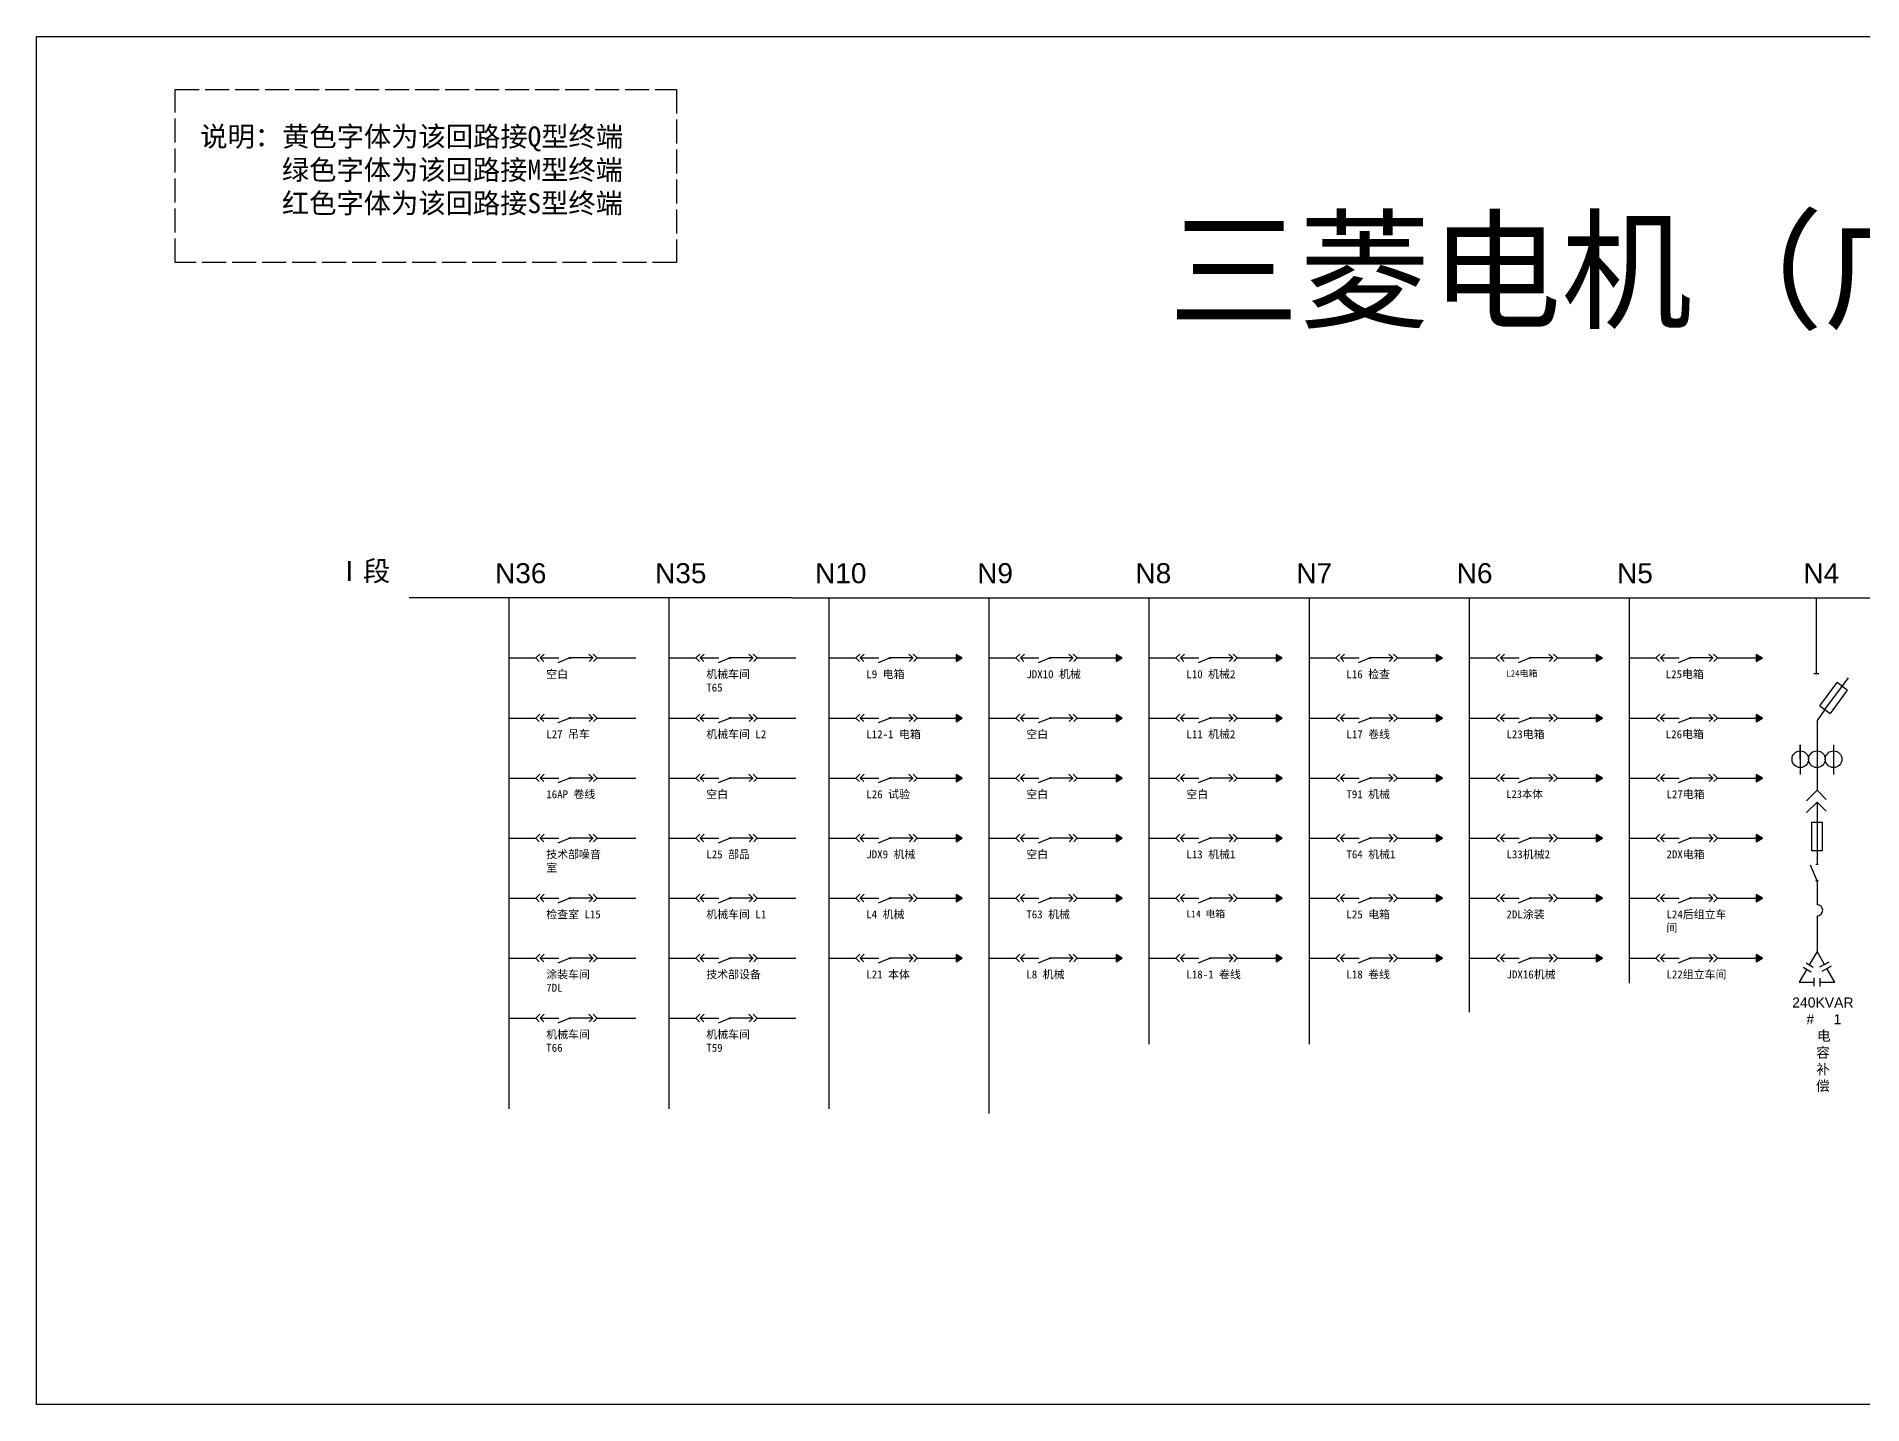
# Model space of a CAD drawing. Header units: millimetres. Extents: x 1329 to 7646, y 2585 to 5679.
# Drawn here: x 1329 to 2241, y 2585 to 3269 of the extents above; entities that cross this region are included whole.
import ezdxf

# ---------------------------------------------------------------- set-up
doc = ezdxf.new("R2010")
doc.units = ezdxf.units.MM
doc.linetypes.add('ACAD_ISO02W100', pattern=[15, 12, -3])
doc.styles.get("Standard").update_dxf_attribs({"font": 'arial.ttf'})

# ---------------------------------------------------------------- blocks, each defined once
blk = doc.blocks.new('111')
for p, q in [((896.2, 1426.6), (896.2, 1443.7)), ((896.2, 1443.7), (896.2, 1408.2)), ((936.2, 1443.7), (936.2, 1408.2))]:
    blk.add_line(p, q)
for centre in [(896.2, 1426.6), (916.2, 1426.6), (936.2, 1426.6)]:
    blk.add_circle(centre, 10)
blk = doc.blocks.new('11')
h = blk.add_hatch(color=256)
h.dxf.hatch_style = 1
h.paths.add_polyline_path([(2188.16, 2810.06), (2188.16, 2806.43), (2191.29, 2808.25)])
for p, q in [((2124.79, 2808.25), (2138.07, 2808.25)), ((2140.33, 2808.25), (2149.63, 2808.25)), ((2155.18, 2808.25), (2149.19, 2805.8)), ((2166.53, 2808.25), (2155.18, 2808.25)), ((2168.79, 2808.25), (2188.16, 2808.25))]:
    blk.add_line(p, q)
for points in [[(2140.07, 2810.24), (2138.07, 2808.25), (2139.86, 2806.46)], [(2142.33, 2810.24), (2140.33, 2808.25), (2142.11, 2806.46)], [(2166.53, 2808.25), (2164.54, 2810.24)], [(2164.75, 2806.46), (2166.53, 2808.25)], [(2167.01, 2806.46), (2168.79, 2808.25), (2166.79, 2810.24)]]:
    blk.add_lwpolyline(points)
blk.add_lwpolyline([(2191.29, 2808.25), (2188.16, 2810.06), (2188.16, 2806.43)], close=True)
blk.add_circle((2155.18, 2808.25), 0.269)

msp = doc.modelspace()

# ---------------------------------------------------------------- hatches: boundary and pattern name
h = msp.add_hatch(color=256)
h.dxf.hatch_style = 1
h.paths.add_polyline_path([(1788.16, 2960.06), (1788.16, 2956.43), (1791.29, 2958.25)])
h = msp.add_hatch(color=256)
h.dxf.hatch_style = 1
h.paths.add_polyline_path([(1868.16, 2960.06), (1868.16, 2956.43), (1871.29, 2958.25)])
h = msp.add_hatch(color=256)
h.dxf.hatch_style = 1
h.paths.add_polyline_path([(1948.16, 2960.06), (1948.16, 2956.43), (1951.29, 2958.25)])
h = msp.add_hatch(color=256)
h.dxf.hatch_style = 1
h.paths.add_polyline_path([(2028.16, 2960.06), (2028.16, 2956.43), (2031.29, 2958.25)])
h = msp.add_hatch(color=256)
h.dxf.hatch_style = 1
h.paths.add_polyline_path([(2108.16, 2960.06), (2108.16, 2956.43), (2111.29, 2958.25)])
h = msp.add_hatch(color=256)
h.dxf.hatch_style = 1
h.paths.add_polyline_path([(2188.16, 2960.06), (2188.16, 2956.43), (2191.29, 2958.25)])
h = msp.add_hatch(color=256)
h.dxf.hatch_style = 1
h.paths.add_polyline_path([(1788.16, 2930.06), (1788.16, 2926.43), (1791.29, 2928.25)])
h = msp.add_hatch(color=256)
h.dxf.hatch_style = 1
h.paths.add_polyline_path([(1868.16, 2930.06), (1868.16, 2926.43), (1871.29, 2928.25)])
h = msp.add_hatch(color=256)
h.dxf.hatch_style = 1
h.paths.add_polyline_path([(1948.16, 2930.06), (1948.16, 2926.43), (1951.29, 2928.25)])
h = msp.add_hatch(color=256)
h.dxf.hatch_style = 1
h.paths.add_polyline_path([(2028.16, 2930.06), (2028.16, 2926.43), (2031.29, 2928.25)])
h = msp.add_hatch(color=256)
h.dxf.hatch_style = 1
h.paths.add_polyline_path([(2108.16, 2930.06), (2108.16, 2926.43), (2111.29, 2928.25)])
h = msp.add_hatch(color=256)
h.dxf.hatch_style = 1
h.paths.add_polyline_path([(2188.16, 2930.06), (2188.16, 2926.43), (2191.29, 2928.25)])
h = msp.add_hatch(color=256)
h.dxf.hatch_style = 1
h.paths.add_polyline_path([(1788.16, 2900.06), (1788.16, 2896.43), (1791.29, 2898.25)])
h = msp.add_hatch(color=256)
h.dxf.hatch_style = 1
h.paths.add_polyline_path([(1868.16, 2900.06), (1868.16, 2896.43), (1871.29, 2898.25)])
h = msp.add_hatch(color=256)
h.dxf.hatch_style = 1
h.paths.add_polyline_path([(1948.16, 2900.06), (1948.16, 2896.43), (1951.29, 2898.25)])
h = msp.add_hatch(color=256)
h.dxf.hatch_style = 1
h.paths.add_polyline_path([(2028.16, 2900.06), (2028.16, 2896.43), (2031.29, 2898.25)])
h = msp.add_hatch(color=256)
h.dxf.hatch_style = 1
h.paths.add_polyline_path([(2108.16, 2900.06), (2108.16, 2896.43), (2111.29, 2898.25)])
h = msp.add_hatch(color=256)
h.dxf.hatch_style = 1
h.paths.add_polyline_path([(2188.16, 2900.06), (2188.16, 2896.43), (2191.29, 2898.25)])
h = msp.add_hatch(color=256)
h.dxf.hatch_style = 1
h.paths.add_polyline_path([(1788.16, 2870.06), (1788.16, 2866.43), (1791.29, 2868.25)])
h = msp.add_hatch(color=256)
h.dxf.hatch_style = 1
h.paths.add_polyline_path([(1868.16, 2870.06), (1868.16, 2866.43), (1871.29, 2868.25)])
h = msp.add_hatch(color=256)
h.dxf.hatch_style = 1
h.paths.add_polyline_path([(1948.16, 2870.06), (1948.16, 2866.43), (1951.29, 2868.25)])
h = msp.add_hatch(color=256)
h.dxf.hatch_style = 1
h.paths.add_polyline_path([(2028.16, 2870.06), (2028.16, 2866.43), (2031.29, 2868.25)])
h = msp.add_hatch(color=256)
h.dxf.hatch_style = 1
h.paths.add_polyline_path([(2108.16, 2870.06), (2108.16, 2866.43), (2111.29, 2868.25)])
h = msp.add_hatch(color=256)
h.dxf.hatch_style = 1
h.paths.add_polyline_path([(2188.16, 2870.06), (2188.16, 2866.43), (2191.29, 2868.25)])
h = msp.add_hatch(color=256)
h.dxf.hatch_style = 1
h.paths.add_polyline_path([(1788.16, 2840.06), (1788.16, 2836.43), (1791.29, 2838.25)])
h = msp.add_hatch(color=256)
h.dxf.hatch_style = 1
h.paths.add_polyline_path([(1868.16, 2840.06), (1868.16, 2836.43), (1871.29, 2838.25)])
h = msp.add_hatch(color=256)
h.dxf.hatch_style = 1
h.paths.add_polyline_path([(1948.16, 2840.06), (1948.16, 2836.43), (1951.29, 2838.25)])
h = msp.add_hatch(color=256)
h.dxf.hatch_style = 1
h.paths.add_polyline_path([(2028.16, 2840.06), (2028.16, 2836.43), (2031.29, 2838.25)])
h = msp.add_hatch(color=256)
h.dxf.hatch_style = 1
h.paths.add_polyline_path([(2108.16, 2840.06), (2108.16, 2836.43), (2111.29, 2838.25)])
h = msp.add_hatch(color=256)
h.dxf.hatch_style = 1
h.paths.add_polyline_path([(2188.16, 2840.06), (2188.16, 2836.43), (2191.29, 2838.25)])
h = msp.add_hatch(color=256)
h.dxf.hatch_style = 1
h.paths.add_polyline_path([(1788.16, 2810.06), (1788.16, 2806.43), (1791.29, 2808.25)])
h = msp.add_hatch(color=256)
h.dxf.hatch_style = 1
h.paths.add_polyline_path([(1868.16, 2810.06), (1868.16, 2806.43), (1871.29, 2808.25)])
h = msp.add_hatch(color=256)
h.dxf.hatch_style = 1
h.paths.add_polyline_path([(1948.16, 2810.06), (1948.16, 2806.43), (1951.29, 2808.25)])
h = msp.add_hatch(color=256)
h.dxf.hatch_style = 1
h.paths.add_polyline_path([(2028.16, 2810.06), (2028.16, 2806.43), (2031.29, 2808.25)])

# ---------------------------------------------------------------- linework, layer by layer
for p, q in [((1706.02, 2988.25), (1514.74, 2988.25)), ((1564.79, 2732.98), (1564.79, 2988.25)), ((1644.79, 2732.98), (1644.79, 2988.25)), ((1706.02, 2988.25), (2378.22, 2988.25)), ((1724.79, 2732.98), (1724.79, 2988.25)), ((1804.79, 2730.61), (1804.79, 2988.25)), ((1884.79, 2765.34), (1884.79, 2988.25)), ((1964.79, 2765.34), (1964.79, 2988.25)), ((2044.79, 2781.21), (2044.79, 2988.25)), ((2124.79, 2795.82), (2124.79, 2988.25)), ((2218.22, 2988.25), (2218.22, 2950.55)), ((1564.79, 2958.25), (1578.07, 2958.25)), ((1580.33, 2958.25), (1589.63, 2958.25)), ((1595.18, 2958.25), (1589.19, 2955.8)), ((1606.53, 2958.25), (1595.18, 2958.25)), ((1608.79, 2958.25), (1628.16, 2958.25)), ((1644.79, 2958.25), (1658.07, 2958.25)), ((1660.33, 2958.25), (1669.63, 2958.25)), ((1675.18, 2958.25), (1669.19, 2955.8)), ((1686.53, 2958.25), (1675.18, 2958.25)), ((1688.79, 2958.25), (1708.16, 2958.25)), ((1724.79, 2958.25), (1738.07, 2958.25)), ((1740.33, 2958.25), (1749.63, 2958.25)), ((1755.18, 2958.25), (1749.19, 2955.8)), ((1766.53, 2958.25), (1755.18, 2958.25)), ((1768.79, 2958.25), (1788.16, 2958.25)), ((1804.79, 2958.25), (1818.07, 2958.25)), ((1820.33, 2958.25), (1829.63, 2958.25)), ((1835.18, 2958.25), (1829.19, 2955.8)), ((1846.53, 2958.25), (1835.18, 2958.25)), ((1848.79, 2958.25), (1868.16, 2958.25)), ((1884.79, 2958.25), (1898.07, 2958.25)), ((1900.33, 2958.25), (1909.63, 2958.25)), ((1915.18, 2958.25), (1909.19, 2955.8)), ((1926.53, 2958.25), (1915.18, 2958.25)), ((1928.79, 2958.25), (1948.16, 2958.25)), ((1964.79, 2958.25), (1978.07, 2958.25)), ((1980.33, 2958.25), (1989.63, 2958.25)), ((1995.18, 2958.25), (1989.19, 2955.8)), ((2006.53, 2958.25), (1995.18, 2958.25)), ((2008.79, 2958.25), (2028.16, 2958.25)), ((2044.79, 2958.25), (2058.07, 2958.25)), ((2060.33, 2958.25), (2069.63, 2958.25)), ((2075.18, 2958.25), (2069.19, 2955.8)), ((2086.53, 2958.25), (2075.18, 2958.25)), ((2088.79, 2958.25), (2108.16, 2958.25)), ((2124.79, 2958.25), (2138.07, 2958.25)), ((2140.33, 2958.25), (2149.63, 2958.25)), ((2155.18, 2958.25), (2149.19, 2955.8)), ((2166.53, 2958.25), (2155.18, 2958.25)), ((2168.79, 2958.25), (2188.16, 2958.25)), ((2216.91, 2950.55), (2219.56, 2950.55)), ((2220.01, 2934.33), (2228.61, 2945.98)), ((2222.56, 2932.44), (2234.24, 2948.26)), ((2233.72, 2942.21), (2225.12, 2930.56)), ((2233.72, 2942.21), (2228.61, 2945.98)), ((2222.56, 2932.44), (2218.58, 2927.04)), ((2220.01, 2934.33), (2225.12, 2930.56)), ((1564.79, 2928.25), (1578.07, 2928.25)), ((1580.33, 2928.25), (1589.63, 2928.25)), ((1595.18, 2928.25), (1589.19, 2925.8)), ((1606.53, 2928.25), (1595.18, 2928.25)), ((1608.79, 2928.25), (1628.16, 2928.25)), ((1644.79, 2928.25), (1658.07, 2928.25)), ((1660.33, 2928.25), (1669.63, 2928.25)), ((1675.18, 2928.25), (1669.19, 2925.8)), ((1686.53, 2928.25), (1675.18, 2928.25)), ((1688.79, 2928.25), (1708.16, 2928.25)), ((1724.79, 2928.25), (1738.07, 2928.25)), ((1740.33, 2928.25), (1749.63, 2928.25)), ((1755.18, 2928.25), (1749.19, 2925.8)), ((1766.53, 2928.25), (1755.18, 2928.25)), ((1768.79, 2928.25), (1788.16, 2928.25)), ((1804.79, 2928.25), (1818.07, 2928.25)), ((1820.33, 2928.25), (1829.63, 2928.25)), ((1835.18, 2928.25), (1829.19, 2925.8)), ((1846.53, 2928.25), (1835.18, 2928.25)), ((1848.79, 2928.25), (1868.16, 2928.25)), ((1884.79, 2928.25), (1898.07, 2928.25)), ((1900.33, 2928.25), (1909.63, 2928.25)), ((1915.18, 2928.25), (1909.19, 2925.8)), ((1926.53, 2928.25), (1915.18, 2928.25)), ((1928.79, 2928.25), (1948.16, 2928.25)), ((1964.79, 2928.25), (1978.07, 2928.25)), ((1980.33, 2928.25), (1989.63, 2928.25)), ((1995.18, 2928.25), (1989.19, 2925.8)), ((2006.53, 2928.25), (1995.18, 2928.25)), ((2008.79, 2928.25), (2028.16, 2928.25)), ((2044.79, 2928.25), (2058.07, 2928.25)), ((2060.33, 2928.25), (2069.63, 2928.25)), ((2075.18, 2928.25), (2069.19, 2925.8)), ((2086.53, 2928.25), (2075.18, 2928.25)), ((2088.79, 2928.25), (2108.16, 2928.25)), ((2124.79, 2928.25), (2138.07, 2928.25)), ((2140.33, 2928.25), (2149.63, 2928.25)), ((2155.18, 2928.25), (2149.19, 2925.8)), ((2166.53, 2928.25), (2155.18, 2928.25)), ((2168.79, 2928.25), (2188.16, 2928.25)), ((2218.58, 2927.04), (2218.58, 2892.15)), ((1564.79, 2898.25), (1578.07, 2898.25)), ((1580.33, 2898.25), (1589.63, 2898.25)), ((1595.18, 2898.25), (1589.19, 2895.8)), ((1606.53, 2898.25), (1595.18, 2898.25)), ((1608.79, 2898.25), (1628.16, 2898.25)), ((1644.79, 2898.25), (1658.07, 2898.25)), ((1660.33, 2898.25), (1669.63, 2898.25)), ((1675.18, 2898.25), (1669.19, 2895.8)), ((1686.53, 2898.25), (1675.18, 2898.25)), ((1688.79, 2898.25), (1708.16, 2898.25)), ((1724.79, 2898.25), (1738.07, 2898.25)), ((1740.33, 2898.25), (1749.63, 2898.25)), ((1755.18, 2898.25), (1749.19, 2895.8)), ((1766.53, 2898.25), (1755.18, 2898.25)), ((1768.79, 2898.25), (1788.16, 2898.25)), ((1804.79, 2898.25), (1818.07, 2898.25)), ((1820.33, 2898.25), (1829.63, 2898.25)), ((1835.18, 2898.25), (1829.19, 2895.8)), ((1846.53, 2898.25), (1835.18, 2898.25)), ((1848.79, 2898.25), (1868.16, 2898.25)), ((1884.79, 2898.25), (1898.07, 2898.25)), ((1900.33, 2898.25), (1909.63, 2898.25)), ((1915.18, 2898.25), (1909.19, 2895.8)), ((1926.53, 2898.25), (1915.18, 2898.25)), ((1928.79, 2898.25), (1948.16, 2898.25)), ((1964.79, 2898.25), (1978.07, 2898.25)), ((1980.33, 2898.25), (1989.63, 2898.25)), ((1995.18, 2898.25), (1989.19, 2895.8)), ((2006.53, 2898.25), (1995.18, 2898.25)), ((2008.79, 2898.25), (2028.16, 2898.25)), ((2044.79, 2898.25), (2058.07, 2898.25)), ((2060.33, 2898.25), (2069.63, 2898.25)), ((2075.18, 2898.25), (2069.19, 2895.8)), ((2086.53, 2898.25), (2075.18, 2898.25)), ((2088.79, 2898.25), (2108.16, 2898.25)), ((2124.79, 2898.25), (2138.07, 2898.25)), ((2140.33, 2898.25), (2149.63, 2898.25)), ((2155.18, 2898.25), (2149.19, 2895.8)), ((2166.53, 2898.25), (2155.18, 2898.25)), ((2168.79, 2898.25), (2188.16, 2898.25)), ((2218.58, 2886.28), (2218.58, 2855.18)), ((2215.98, 2876.26), (2221.18, 2876.26)), ((2215.98, 2861.96), (2215.98, 2876.26)), ((2221.18, 2876.26), (2221.18, 2861.96)), ((1564.79, 2868.25), (1578.07, 2868.25)), ((1580.33, 2868.25), (1589.63, 2868.25)), ((1595.18, 2868.25), (1589.19, 2865.8)), ((1606.53, 2868.25), (1595.18, 2868.25)), ((1608.79, 2868.25), (1628.16, 2868.25)), ((1644.79, 2868.25), (1658.07, 2868.25)), ((1660.33, 2868.25), (1669.63, 2868.25)), ((1675.18, 2868.25), (1669.19, 2865.8)), ((1686.53, 2868.25), (1675.18, 2868.25)), ((1688.79, 2868.25), (1708.16, 2868.25)), ((1724.79, 2868.25), (1738.07, 2868.25)), ((1740.33, 2868.25), (1749.63, 2868.25)), ((1755.18, 2868.25), (1749.19, 2865.8)), ((1766.53, 2868.25), (1755.18, 2868.25)), ((1768.79, 2868.25), (1788.16, 2868.25)), ((1804.79, 2868.25), (1818.07, 2868.25)), ((1820.33, 2868.25), (1829.63, 2868.25)), ((1835.18, 2868.25), (1829.19, 2865.8)), ((1846.53, 2868.25), (1835.18, 2868.25)), ((1848.79, 2868.25), (1868.16, 2868.25)), ((1884.79, 2868.25), (1898.07, 2868.25)), ((1900.33, 2868.25), (1909.63, 2868.25)), ((1915.18, 2868.25), (1909.19, 2865.8)), ((1926.53, 2868.25), (1915.18, 2868.25)), ((1928.79, 2868.25), (1948.16, 2868.25)), ((1964.79, 2868.25), (1978.07, 2868.25)), ((1980.33, 2868.25), (1989.63, 2868.25)), ((1995.18, 2868.25), (1989.19, 2865.8)), ((2006.53, 2868.25), (1995.18, 2868.25)), ((2008.79, 2868.25), (2028.16, 2868.25)), ((2044.79, 2868.25), (2058.07, 2868.25)), ((2060.33, 2868.25), (2069.63, 2868.25)), ((2075.18, 2868.25), (2069.19, 2865.8)), ((2086.53, 2868.25), (2075.18, 2868.25)), ((2088.79, 2868.25), (2108.16, 2868.25)), ((2124.79, 2868.25), (2138.07, 2868.25)), ((2140.33, 2868.25), (2149.63, 2868.25)), ((2155.18, 2868.25), (2149.19, 2865.8)), ((2166.53, 2868.25), (2155.18, 2868.25)), ((2168.79, 2868.25), (2188.16, 2868.25)), ((2221.18, 2861.96), (2215.98, 2861.96)), ((2218.58, 2846.95), (2215.4, 2854.74)), ((2217.98, 2855.18), (2219.23, 2855.18)), ((2218.58, 2846.95), (2218.58, 2835.02)), ((1564.79, 2838.25), (1578.07, 2838.25)), ((1580.33, 2838.25), (1589.63, 2838.25)), ((1595.18, 2838.25), (1589.19, 2835.8)), ((1606.53, 2838.25), (1595.18, 2838.25)), ((1608.79, 2838.25), (1628.16, 2838.25)), ((1644.79, 2838.25), (1658.07, 2838.25)), ((1660.33, 2838.25), (1669.63, 2838.25)), ((1675.18, 2838.25), (1669.19, 2835.8)), ((1686.53, 2838.25), (1675.18, 2838.25)), ((1688.79, 2838.25), (1708.16, 2838.25)), ((1724.79, 2838.25), (1738.07, 2838.25)), ((1740.33, 2838.25), (1749.63, 2838.25)), ((1755.18, 2838.25), (1749.19, 2835.8)), ((1766.53, 2838.25), (1755.18, 2838.25)), ((1768.79, 2838.25), (1788.16, 2838.25)), ((1804.79, 2838.25), (1818.07, 2838.25)), ((1820.33, 2838.25), (1829.63, 2838.25)), ((1835.18, 2838.25), (1829.19, 2835.8)), ((1846.53, 2838.25), (1835.18, 2838.25)), ((1848.79, 2838.25), (1868.16, 2838.25)), ((1884.79, 2838.25), (1898.07, 2838.25)), ((1900.33, 2838.25), (1909.63, 2838.25)), ((1915.18, 2838.25), (1909.19, 2835.8)), ((1926.53, 2838.25), (1915.18, 2838.25)), ((1928.79, 2838.25), (1948.16, 2838.25)), ((1964.79, 2838.25), (1978.07, 2838.25)), ((1980.33, 2838.25), (1989.63, 2838.25)), ((1995.18, 2838.25), (1989.19, 2835.8)), ((2006.53, 2838.25), (1995.18, 2838.25)), ((2008.79, 2838.25), (2028.16, 2838.25)), ((2044.79, 2838.25), (2058.07, 2838.25)), ((2060.33, 2838.25), (2069.63, 2838.25)), ((2075.18, 2838.25), (2069.19, 2835.8)), ((2086.53, 2838.25), (2075.18, 2838.25)), ((2088.79, 2838.25), (2108.16, 2838.25)), ((2124.79, 2838.25), (2138.07, 2838.25)), ((2140.33, 2838.25), (2149.63, 2838.25)), ((2155.18, 2838.25), (2149.19, 2835.8)), ((2166.53, 2838.25), (2155.18, 2838.25)), ((2168.79, 2838.25), (2188.16, 2838.25)), ((2218.58, 2829.35), (2218.58, 2811.66)), ((1564.79, 2808.25), (1578.07, 2808.25)), ((1580.33, 2808.25), (1589.63, 2808.25)), ((1595.18, 2808.25), (1589.19, 2805.8)), ((1606.53, 2808.25), (1595.18, 2808.25)), ((1608.79, 2808.25), (1628.16, 2808.25)), ((1644.79, 2808.25), (1658.07, 2808.25)), ((1660.33, 2808.25), (1669.63, 2808.25)), ((1675.18, 2808.25), (1669.19, 2805.8)), ((1686.53, 2808.25), (1675.18, 2808.25)), ((1688.79, 2808.25), (1708.16, 2808.25)), ((1724.79, 2808.25), (1738.07, 2808.25)), ((1740.33, 2808.25), (1749.63, 2808.25)), ((1755.18, 2808.25), (1749.19, 2805.8)), ((1766.53, 2808.25), (1755.18, 2808.25)), ((1768.79, 2808.25), (1788.16, 2808.25)), ((1804.79, 2808.25), (1818.07, 2808.25)), ((1820.33, 2808.25), (1829.63, 2808.25)), ((1835.18, 2808.25), (1829.19, 2805.8)), ((1846.53, 2808.25), (1835.18, 2808.25)), ((1848.79, 2808.25), (1868.16, 2808.25)), ((1884.79, 2808.25), (1898.07, 2808.25)), ((1900.33, 2808.25), (1909.63, 2808.25)), ((1915.18, 2808.25), (1909.19, 2805.8)), ((1926.53, 2808.25), (1915.18, 2808.25)), ((1928.79, 2808.25), (1948.16, 2808.25)), ((1964.79, 2808.25), (1978.07, 2808.25)), ((1980.33, 2808.25), (1989.63, 2808.25)), ((1995.18, 2808.25), (1989.19, 2805.8)), ((2006.53, 2808.25), (1995.18, 2808.25)), ((2008.79, 2808.25), (2028.16, 2808.25)), ((2211.69, 2803.7), (2215.59, 2801.45)), ((2213.19, 2805.89), (2216.72, 2803.85)), ((2224.43, 2806.32), (2219.89, 2803.7)), ((2225.72, 2804.31), (2220.94, 2801.56)), ((2222.35, 2805.13), (2224.43, 2806.32)), ((2223.55, 2803.06), (2225.72, 2804.31)), ((2216.93, 2798.37), (2216.93, 2794.21)), ((2220.01, 2798.34), (2220.01, 2794.18)), ((1564.79, 2778.25), (1578.07, 2778.25)), ((1580.33, 2778.25), (1589.63, 2778.25)), ((1595.18, 2778.25), (1589.19, 2775.8)), ((1606.53, 2778.25), (1595.18, 2778.25)), ((1608.79, 2778.25), (1628.16, 2778.25)), ((1644.79, 2778.25), (1658.07, 2778.25)), ((1660.33, 2778.25), (1669.63, 2778.25)), ((1675.18, 2778.25), (1669.19, 2775.8)), ((1686.53, 2778.25), (1675.18, 2778.25)), ((1688.79, 2778.25), (1708.16, 2778.25))]:
    msp.add_line(p, q)
at = {"color": 3}
msp.add_lwpolyline([(1328.5, 3268.75), (4237.79, 3268.75), (4237.79, 2585.28), (1328.5, 2585.28)], close=True, dxfattribs=at)
at = {"color": 6, "linetype": 'ACAD_ISO02W100'}
msp.add_lwpolyline([(1397.85, 3242.36), (1648.36, 3242.36), (1648.36, 3155.88), (1397.85, 3155.88)], close=True, dxfattribs=at)
for points in [[(1580.07, 2960.24), (1578.07, 2958.25), (1579.86, 2956.46)], [(1582.33, 2960.24), (1580.33, 2958.25), (1582.11, 2956.46)], [(1606.53, 2958.25), (1604.54, 2960.24)], [(1604.75, 2956.46), (1606.53, 2958.25)], [(1607.01, 2956.46), (1608.79, 2958.25), (1606.79, 2960.24)], [(1660.07, 2960.24), (1658.07, 2958.25), (1659.86, 2956.46)], [(1662.33, 2960.24), (1660.33, 2958.25), (1662.11, 2956.46)], [(1686.53, 2958.25), (1684.54, 2960.24)], [(1684.75, 2956.46), (1686.53, 2958.25)], [(1687.01, 2956.46), (1688.79, 2958.25), (1686.79, 2960.24)], [(1740.07, 2960.24), (1738.07, 2958.25), (1739.86, 2956.46)], [(1742.33, 2960.24), (1740.33, 2958.25), (1742.11, 2956.46)], [(1766.53, 2958.25), (1764.54, 2960.24)], [(1764.75, 2956.46), (1766.53, 2958.25)], [(1767.01, 2956.46), (1768.79, 2958.25), (1766.79, 2960.24)], [(1820.07, 2960.24), (1818.07, 2958.25), (1819.86, 2956.46)], [(1822.33, 2960.24), (1820.33, 2958.25), (1822.11, 2956.46)], [(1846.53, 2958.25), (1844.54, 2960.24)], [(1844.75, 2956.46), (1846.53, 2958.25)], [(1847.01, 2956.46), (1848.79, 2958.25), (1846.79, 2960.24)], [(1900.07, 2960.24), (1898.07, 2958.25), (1899.86, 2956.46)], [(1902.33, 2960.24), (1900.33, 2958.25), (1902.11, 2956.46)], [(1926.53, 2958.25), (1924.54, 2960.24)], [(1924.75, 2956.46), (1926.53, 2958.25)], [(1927.01, 2956.46), (1928.79, 2958.25), (1926.79, 2960.24)], [(1980.07, 2960.24), (1978.07, 2958.25), (1979.86, 2956.46)], [(1982.33, 2960.24), (1980.33, 2958.25), (1982.11, 2956.46)], [(2006.53, 2958.25), (2004.54, 2960.24)], [(2004.75, 2956.46), (2006.53, 2958.25)], [(2007.01, 2956.46), (2008.79, 2958.25), (2006.79, 2960.24)], [(2060.07, 2960.24), (2058.07, 2958.25), (2059.86, 2956.46)], [(2062.33, 2960.24), (2060.33, 2958.25), (2062.11, 2956.46)], [(2086.53, 2958.25), (2084.54, 2960.24)], [(2084.75, 2956.46), (2086.53, 2958.25)], [(2087.01, 2956.46), (2088.79, 2958.25), (2086.79, 2960.24)], [(2140.07, 2960.24), (2138.07, 2958.25), (2139.86, 2956.46)], [(2142.33, 2960.24), (2140.33, 2958.25), (2142.11, 2956.46)], [(2166.53, 2958.25), (2164.54, 2960.24)], [(2164.75, 2956.46), (2166.53, 2958.25)], [(2167.01, 2956.46), (2168.79, 2958.25), (2166.79, 2960.24)], [(1580.07, 2930.24), (1578.07, 2928.25), (1579.86, 2926.46)], [(1582.33, 2930.24), (1580.33, 2928.25), (1582.11, 2926.46)], [(1606.53, 2928.25), (1604.54, 2930.24)], [(1607.01, 2926.46), (1608.79, 2928.25), (1606.79, 2930.24)], [(1660.07, 2930.24), (1658.07, 2928.25), (1659.86, 2926.46)], [(1662.33, 2930.24), (1660.33, 2928.25), (1662.11, 2926.46)], [(1686.53, 2928.25), (1684.54, 2930.24)], [(1687.01, 2926.46), (1688.79, 2928.25), (1686.79, 2930.24)], [(1740.07, 2930.24), (1738.07, 2928.25), (1739.86, 2926.46)], [(1742.33, 2930.24), (1740.33, 2928.25), (1742.11, 2926.46)], [(1766.53, 2928.25), (1764.54, 2930.24)], [(1767.01, 2926.46), (1768.79, 2928.25), (1766.79, 2930.24)], [(1820.07, 2930.24), (1818.07, 2928.25), (1819.86, 2926.46)], [(1822.33, 2930.24), (1820.33, 2928.25), (1822.11, 2926.46)], [(1846.53, 2928.25), (1844.54, 2930.24)], [(1847.01, 2926.46), (1848.79, 2928.25), (1846.79, 2930.24)], [(1900.07, 2930.24), (1898.07, 2928.25), (1899.86, 2926.46)], [(1902.33, 2930.24), (1900.33, 2928.25), (1902.11, 2926.46)], [(1926.53, 2928.25), (1924.54, 2930.24)], [(1927.01, 2926.46), (1928.79, 2928.25), (1926.79, 2930.24)], [(1980.07, 2930.24), (1978.07, 2928.25), (1979.86, 2926.46)], [(1982.33, 2930.24), (1980.33, 2928.25), (1982.11, 2926.46)], [(2006.53, 2928.25), (2004.54, 2930.24)], [(2007.01, 2926.46), (2008.79, 2928.25), (2006.79, 2930.24)], [(2060.07, 2930.24), (2058.07, 2928.25), (2059.86, 2926.46)], [(2062.33, 2930.24), (2060.33, 2928.25), (2062.11, 2926.46)], [(2086.53, 2928.25), (2084.54, 2930.24)], [(2087.01, 2926.46), (2088.79, 2928.25), (2086.79, 2930.24)], [(2140.07, 2930.24), (2138.07, 2928.25), (2139.86, 2926.46)], [(2142.33, 2930.24), (2140.33, 2928.25), (2142.11, 2926.46)], [(2166.53, 2928.25), (2164.54, 2930.24)], [(2167.01, 2926.46), (2168.79, 2928.25), (2166.79, 2930.24)], [(1604.75, 2926.46), (1606.53, 2928.25)], [(1684.75, 2926.46), (1686.53, 2928.25)], [(1764.75, 2926.46), (1766.53, 2928.25)], [(1844.75, 2926.46), (1846.53, 2928.25)], [(1924.75, 2926.46), (1926.53, 2928.25)], [(2004.75, 2926.46), (2006.53, 2928.25)], [(2084.75, 2926.46), (2086.53, 2928.25)], [(2164.75, 2926.46), (2166.53, 2928.25)], [(1580.07, 2900.24), (1578.07, 2898.25), (1579.86, 2896.46)], [(1582.33, 2900.24), (1580.33, 2898.25), (1582.11, 2896.46)], [(1606.53, 2898.25), (1604.54, 2900.24)], [(1604.75, 2896.46), (1606.53, 2898.25)], [(1607.01, 2896.46), (1608.79, 2898.25), (1606.79, 2900.24)], [(1660.07, 2900.24), (1658.07, 2898.25), (1659.86, 2896.46)], [(1662.33, 2900.24), (1660.33, 2898.25), (1662.11, 2896.46)], [(1686.53, 2898.25), (1684.54, 2900.24)], [(1684.75, 2896.46), (1686.53, 2898.25)], [(1687.01, 2896.46), (1688.79, 2898.25), (1686.79, 2900.24)], [(1740.07, 2900.24), (1738.07, 2898.25), (1739.86, 2896.46)], [(1742.33, 2900.24), (1740.33, 2898.25), (1742.11, 2896.46)], [(1766.53, 2898.25), (1764.54, 2900.24)], [(1764.75, 2896.46), (1766.53, 2898.25)], [(1767.01, 2896.46), (1768.79, 2898.25), (1766.79, 2900.24)], [(1820.07, 2900.24), (1818.07, 2898.25), (1819.86, 2896.46)], [(1822.33, 2900.24), (1820.33, 2898.25), (1822.11, 2896.46)], [(1846.53, 2898.25), (1844.54, 2900.24)], [(1844.75, 2896.46), (1846.53, 2898.25)], [(1847.01, 2896.46), (1848.79, 2898.25), (1846.79, 2900.24)], [(1900.07, 2900.24), (1898.07, 2898.25), (1899.86, 2896.46)], [(1902.33, 2900.24), (1900.33, 2898.25), (1902.11, 2896.46)], [(1926.53, 2898.25), (1924.54, 2900.24)], [(1924.75, 2896.46), (1926.53, 2898.25)], [(1927.01, 2896.46), (1928.79, 2898.25), (1926.79, 2900.24)], [(1980.07, 2900.24), (1978.07, 2898.25), (1979.86, 2896.46)], [(1982.33, 2900.24), (1980.33, 2898.25), (1982.11, 2896.46)], [(2006.53, 2898.25), (2004.54, 2900.24)], [(2004.75, 2896.46), (2006.53, 2898.25)], [(2007.01, 2896.46), (2008.79, 2898.25), (2006.79, 2900.24)], [(2060.07, 2900.24), (2058.07, 2898.25), (2059.86, 2896.46)], [(2062.33, 2900.24), (2060.33, 2898.25), (2062.11, 2896.46)], [(2086.53, 2898.25), (2084.54, 2900.24)], [(2084.75, 2896.46), (2086.53, 2898.25)], [(2087.01, 2896.46), (2088.79, 2898.25), (2086.79, 2900.24)], [(2140.07, 2900.24), (2138.07, 2898.25), (2139.86, 2896.46)], [(2142.33, 2900.24), (2140.33, 2898.25), (2142.11, 2896.46)], [(2166.53, 2898.25), (2164.54, 2900.24)], [(2164.75, 2896.46), (2166.53, 2898.25)], [(2167.01, 2896.46), (2168.79, 2898.25), (2166.79, 2900.24)], [(2223.22, 2887.51), (2218.58, 2892.15), (2213.38, 2886.95)], [(2218.58, 2886.28), (2213.38, 2881.09)], [(2223.22, 2881.65), (2218.58, 2886.28)], [(1580.07, 2870.24), (1578.07, 2868.25), (1579.86, 2866.46)], [(1582.33, 2870.24), (1580.33, 2868.25), (1582.11, 2866.46)], [(1606.53, 2868.25), (1604.54, 2870.24)], [(1604.75, 2866.46), (1606.53, 2868.25)], [(1607.01, 2866.46), (1608.79, 2868.25), (1606.79, 2870.24)], [(1660.07, 2870.24), (1658.07, 2868.25), (1659.86, 2866.46)], [(1662.33, 2870.24), (1660.33, 2868.25), (1662.11, 2866.46)], [(1686.53, 2868.25), (1684.54, 2870.24)], [(1684.75, 2866.46), (1686.53, 2868.25)], [(1687.01, 2866.46), (1688.79, 2868.25), (1686.79, 2870.24)], [(1740.07, 2870.24), (1738.07, 2868.25), (1739.86, 2866.46)], [(1742.33, 2870.24), (1740.33, 2868.25), (1742.11, 2866.46)], [(1766.53, 2868.25), (1764.54, 2870.24)], [(1764.75, 2866.46), (1766.53, 2868.25)], [(1767.01, 2866.46), (1768.79, 2868.25), (1766.79, 2870.24)], [(1820.07, 2870.24), (1818.07, 2868.25), (1819.86, 2866.46)], [(1822.33, 2870.24), (1820.33, 2868.25), (1822.11, 2866.46)], [(1846.53, 2868.25), (1844.54, 2870.24)], [(1844.75, 2866.46), (1846.53, 2868.25)], [(1847.01, 2866.46), (1848.79, 2868.25), (1846.79, 2870.24)], [(1900.07, 2870.24), (1898.07, 2868.25), (1899.86, 2866.46)], [(1902.33, 2870.24), (1900.33, 2868.25), (1902.11, 2866.46)], [(1926.53, 2868.25), (1924.54, 2870.24)], [(1924.75, 2866.46), (1926.53, 2868.25)], [(1927.01, 2866.46), (1928.79, 2868.25), (1926.79, 2870.24)], [(1980.07, 2870.24), (1978.07, 2868.25), (1979.86, 2866.46)], [(1982.33, 2870.24), (1980.33, 2868.25), (1982.11, 2866.46)], [(2006.53, 2868.25), (2004.54, 2870.24)], [(2004.75, 2866.46), (2006.53, 2868.25)], [(2007.01, 2866.46), (2008.79, 2868.25), (2006.79, 2870.24)], [(2060.07, 2870.24), (2058.07, 2868.25), (2059.86, 2866.46)], [(2062.33, 2870.24), (2060.33, 2868.25), (2062.11, 2866.46)], [(2086.53, 2868.25), (2084.54, 2870.24)], [(2084.75, 2866.46), (2086.53, 2868.25)], [(2087.01, 2866.46), (2088.79, 2868.25), (2086.79, 2870.24)], [(2140.07, 2870.24), (2138.07, 2868.25), (2139.86, 2866.46)], [(2142.33, 2870.24), (2140.33, 2868.25), (2142.11, 2866.46)], [(2166.53, 2868.25), (2164.54, 2870.24)], [(2164.75, 2866.46), (2166.53, 2868.25)], [(2167.01, 2866.46), (2168.79, 2868.25), (2166.79, 2870.24)], [(1580.07, 2840.24), (1578.07, 2838.25), (1579.86, 2836.46)], [(1582.33, 2840.24), (1580.33, 2838.25), (1582.11, 2836.46)], [(1606.53, 2838.25), (1604.54, 2840.24)], [(1607.01, 2836.46), (1608.79, 2838.25), (1606.79, 2840.24)], [(1660.07, 2840.24), (1658.07, 2838.25), (1659.86, 2836.46)], [(1662.33, 2840.24), (1660.33, 2838.25), (1662.11, 2836.46)], [(1686.53, 2838.25), (1684.54, 2840.24)], [(1687.01, 2836.46), (1688.79, 2838.25), (1686.79, 2840.24)], [(1740.07, 2840.24), (1738.07, 2838.25), (1739.86, 2836.46)], [(1742.33, 2840.24), (1740.33, 2838.25), (1742.11, 2836.46)], [(1766.53, 2838.25), (1764.54, 2840.24)], [(1767.01, 2836.46), (1768.79, 2838.25), (1766.79, 2840.24)], [(1820.07, 2840.24), (1818.07, 2838.25), (1819.86, 2836.46)], [(1822.33, 2840.24), (1820.33, 2838.25), (1822.11, 2836.46)], [(1846.53, 2838.25), (1844.54, 2840.24)], [(1847.01, 2836.46), (1848.79, 2838.25), (1846.79, 2840.24)], [(1900.07, 2840.24), (1898.07, 2838.25), (1899.86, 2836.46)], [(1902.33, 2840.24), (1900.33, 2838.25), (1902.11, 2836.46)], [(1926.53, 2838.25), (1924.54, 2840.24)], [(1927.01, 2836.46), (1928.79, 2838.25), (1926.79, 2840.24)], [(1980.07, 2840.24), (1978.07, 2838.25), (1979.86, 2836.46)], [(1982.33, 2840.24), (1980.33, 2838.25), (1982.11, 2836.46)], [(2006.53, 2838.25), (2004.54, 2840.24)], [(2007.01, 2836.46), (2008.79, 2838.25), (2006.79, 2840.24)], [(2060.07, 2840.24), (2058.07, 2838.25), (2059.86, 2836.46)], [(2062.33, 2840.24), (2060.33, 2838.25), (2062.11, 2836.46)], [(2086.53, 2838.25), (2084.54, 2840.24)], [(2087.01, 2836.46), (2088.79, 2838.25), (2086.79, 2840.24)], [(2140.07, 2840.24), (2138.07, 2838.25), (2139.86, 2836.46)], [(2142.33, 2840.24), (2140.33, 2838.25), (2142.11, 2836.46)], [(2166.53, 2838.25), (2164.54, 2840.24)], [(2167.01, 2836.46), (2168.79, 2838.25), (2166.79, 2840.24)], [(1604.75, 2836.46), (1606.53, 2838.25)], [(1684.75, 2836.46), (1686.53, 2838.25)], [(1764.75, 2836.46), (1766.53, 2838.25)], [(1844.75, 2836.46), (1846.53, 2838.25)], [(1924.75, 2836.46), (1926.53, 2838.25)], [(2004.75, 2836.46), (2006.53, 2838.25)], [(2084.75, 2836.46), (2086.53, 2838.25)], [(2164.75, 2836.46), (2166.53, 2838.25)], [(2222.35, 2805.13), (2218.58, 2811.66), (2214.73, 2805)], [(1580.07, 2810.24), (1578.07, 2808.25), (1579.86, 2806.46)], [(1582.33, 2810.24), (1580.33, 2808.25), (1582.11, 2806.46)], [(1606.53, 2808.25), (1604.54, 2810.24)], [(1604.75, 2806.46), (1606.53, 2808.25)], [(1607.01, 2806.46), (1608.79, 2808.25), (1606.79, 2810.24)], [(1660.07, 2810.24), (1658.07, 2808.25), (1659.86, 2806.46)], [(1662.33, 2810.24), (1660.33, 2808.25), (1662.11, 2806.46)], [(1686.53, 2808.25), (1684.54, 2810.24)], [(1684.75, 2806.46), (1686.53, 2808.25)], [(1687.01, 2806.46), (1688.79, 2808.25), (1686.79, 2810.24)], [(1740.07, 2810.24), (1738.07, 2808.25), (1739.86, 2806.46)], [(1742.33, 2810.24), (1740.33, 2808.25), (1742.11, 2806.46)], [(1766.53, 2808.25), (1764.54, 2810.24)], [(1764.75, 2806.46), (1766.53, 2808.25)], [(1767.01, 2806.46), (1768.79, 2808.25), (1766.79, 2810.24)], [(1820.07, 2810.24), (1818.07, 2808.25), (1819.86, 2806.46)], [(1822.33, 2810.24), (1820.33, 2808.25), (1822.11, 2806.46)], [(1846.53, 2808.25), (1844.54, 2810.24)], [(1844.75, 2806.46), (1846.53, 2808.25)], [(1847.01, 2806.46), (1848.79, 2808.25), (1846.79, 2810.24)], [(1900.07, 2810.24), (1898.07, 2808.25), (1899.86, 2806.46)], [(1902.33, 2810.24), (1900.33, 2808.25), (1902.11, 2806.46)], [(1926.53, 2808.25), (1924.54, 2810.24)], [(1924.75, 2806.46), (1926.53, 2808.25)], [(1927.01, 2806.46), (1928.79, 2808.25), (1926.79, 2810.24)], [(1980.07, 2810.24), (1978.07, 2808.25), (1979.86, 2806.46)], [(1982.33, 2810.24), (1980.33, 2808.25), (1982.11, 2806.46)], [(2006.53, 2808.25), (2004.54, 2810.24)], [(2004.75, 2806.46), (2006.53, 2808.25)], [(2007.01, 2806.46), (2008.79, 2808.25), (2006.79, 2810.24)], [(2213.41, 2802.71), (2209.68, 2796.26), (2216.93, 2796.26)], [(2220.01, 2796.26), (2227.47, 2796.26), (2223.55, 2803.06)], [(1580.07, 2780.24), (1578.07, 2778.25), (1579.86, 2776.46)], [(1582.33, 2780.24), (1580.33, 2778.25), (1582.11, 2776.46)], [(1606.53, 2778.25), (1604.54, 2780.24)], [(1604.75, 2776.46), (1606.53, 2778.25)], [(1607.01, 2776.46), (1608.79, 2778.25), (1606.79, 2780.24)], [(1660.07, 2780.24), (1658.07, 2778.25), (1659.86, 2776.46)], [(1662.33, 2780.24), (1660.33, 2778.25), (1662.11, 2776.46)], [(1686.53, 2778.25), (1684.54, 2780.24)], [(1684.75, 2776.46), (1686.53, 2778.25)], [(1687.01, 2776.46), (1688.79, 2778.25), (1686.79, 2780.24)]]:
    msp.add_lwpolyline(points)
for points in [[(1791.29, 2958.25), (1788.16, 2960.06), (1788.16, 2956.43)], [(1871.29, 2958.25), (1868.16, 2960.06), (1868.16, 2956.43)], [(1951.29, 2958.25), (1948.16, 2960.06), (1948.16, 2956.43)], [(2031.29, 2958.25), (2028.16, 2960.06), (2028.16, 2956.43)], [(2111.29, 2958.25), (2108.16, 2960.06), (2108.16, 2956.43)], [(2191.29, 2958.25), (2188.16, 2960.06), (2188.16, 2956.43)], [(1791.29, 2928.25), (1788.16, 2930.06), (1788.16, 2926.43)], [(1871.29, 2928.25), (1868.16, 2930.06), (1868.16, 2926.43)], [(1951.29, 2928.25), (1948.16, 2930.06), (1948.16, 2926.43)], [(2031.29, 2928.25), (2028.16, 2930.06), (2028.16, 2926.43)], [(2111.29, 2928.25), (2108.16, 2930.06), (2108.16, 2926.43)], [(2191.29, 2928.25), (2188.16, 2930.06), (2188.16, 2926.43)], [(1791.29, 2898.25), (1788.16, 2900.06), (1788.16, 2896.43)], [(1871.29, 2898.25), (1868.16, 2900.06), (1868.16, 2896.43)], [(1951.29, 2898.25), (1948.16, 2900.06), (1948.16, 2896.43)], [(2031.29, 2898.25), (2028.16, 2900.06), (2028.16, 2896.43)], [(2111.29, 2898.25), (2108.16, 2900.06), (2108.16, 2896.43)], [(2191.29, 2898.25), (2188.16, 2900.06), (2188.16, 2896.43)], [(1791.29, 2868.25), (1788.16, 2870.06), (1788.16, 2866.43)], [(1871.29, 2868.25), (1868.16, 2870.06), (1868.16, 2866.43)], [(1951.29, 2868.25), (1948.16, 2870.06), (1948.16, 2866.43)], [(2031.29, 2868.25), (2028.16, 2870.06), (2028.16, 2866.43)], [(2111.29, 2868.25), (2108.16, 2870.06), (2108.16, 2866.43)], [(2191.29, 2868.25), (2188.16, 2870.06), (2188.16, 2866.43)], [(1791.29, 2838.25), (1788.16, 2840.06), (1788.16, 2836.43)], [(1871.29, 2838.25), (1868.16, 2840.06), (1868.16, 2836.43)], [(1951.29, 2838.25), (1948.16, 2840.06), (1948.16, 2836.43)], [(2031.29, 2838.25), (2028.16, 2840.06), (2028.16, 2836.43)], [(2111.29, 2838.25), (2108.16, 2840.06), (2108.16, 2836.43)], [(2191.29, 2838.25), (2188.16, 2840.06), (2188.16, 2836.43)], [(1791.29, 2808.25), (1788.16, 2810.06), (1788.16, 2806.43)], [(1871.29, 2808.25), (1868.16, 2810.06), (1868.16, 2806.43)], [(1951.29, 2808.25), (1948.16, 2810.06), (1948.16, 2806.43)], [(2031.29, 2808.25), (2028.16, 2810.06), (2028.16, 2806.43)]]:
    msp.add_lwpolyline(points, close=True)
for centre, radius in [((1595.18, 2958.25), 0.269), ((1675.18, 2958.25), 0.269), ((1755.18, 2958.25), 0.269), ((1835.18, 2958.25), 0.269), ((1915.18, 2958.25), 0.269), ((1995.18, 2958.25), 0.269), ((2075.18, 2958.25), 0.269), ((2155.18, 2958.25), 0.269), ((1595.18, 2928.25), 0.269), ((1675.18, 2928.25), 0.269), ((1755.18, 2928.25), 0.269), ((1835.18, 2928.25), 0.269), ((1915.18, 2928.25), 0.269), ((1995.18, 2928.25), 0.269), ((2075.18, 2928.25), 0.269), ((2155.18, 2928.25), 0.269), ((1595.18, 2898.25), 0.269), ((1675.18, 2898.25), 0.269), ((1755.18, 2898.25), 0.269), ((1835.18, 2898.25), 0.269), ((1915.18, 2898.25), 0.269), ((1995.18, 2898.25), 0.269), ((2075.18, 2898.25), 0.269), ((2155.18, 2898.25), 0.269), ((1595.18, 2868.25), 0.269), ((1675.18, 2868.25), 0.269), ((1755.18, 2868.25), 0.269), ((1835.18, 2868.25), 0.269), ((1915.18, 2868.25), 0.269), ((1995.18, 2868.25), 0.269), ((2075.18, 2868.25), 0.269), ((2155.18, 2868.25), 0.269), ((2218.58, 2846.95), 0.349), ((1595.18, 2838.25), 0.269), ((1675.18, 2838.25), 0.269), ((1755.18, 2838.25), 0.269), ((1835.18, 2838.25), 0.269), ((1915.18, 2838.25), 0.269), ((1995.18, 2838.25), 0.269), ((2075.18, 2838.25), 0.269), ((2155.18, 2838.25), 0.269), ((1595.18, 2808.25), 0.269), ((1675.18, 2808.25), 0.269), ((1755.18, 2808.25), 0.269), ((1835.18, 2808.25), 0.269), ((1915.18, 2808.25), 0.269), ((1995.18, 2808.25), 0.269), ((1595.18, 2778.25), 0.269), ((1675.18, 2778.25), 0.269)]:
    msp.add_circle(centre, radius)
msp.add_arc((2218.58, 2832.19), 2.84, 270, 90)

# ---------------------------------------------------------------- block references
at = {"xscale": 0.4160000000000001, "yscale": 0.4160000000000001, "zscale": 0.4160000000000001}
msp.add_blockref('111', (1837.42, 2314.2), dxfattribs=at)
for p in [(-80, 0), (0, 0)]:
    msp.add_blockref('11', p)

# ---------------------------------------------------------------- texts
at = {"color": 6, "insert": (1410.35, 3223.84), "char_height": 10, "attachment_point": 1}
msp.add_mtext_dynamic_manual_height_columns('{\\fSimSun|b0|i0|c134|p2;说明：黄色字体为该回路接Q型终端\\P      绿色字体为该回路接M型终端\\P      红色字体为该回路接S型终端}', width=251.2366, gutter_width=12.5, heights=[0], dxfattribs=at)
at = {"attachment_point": 1}
for s, width, insert, char_height in [('{\\fSimSun|b0|i0|c134|p2;三菱电机（广州）压缩机有限公司#1、#2、#5低压配电系统图}', 1874.2955, (1894.35, 3175.86), 48), ('{\\fSimSun|b0|i0|c134|p2;Ⅰ段}', 39.9543, (1478.07, 3006.69), 10), ('N36', 22.1792, (1557.76, 3005.61), 10), ('N35', 22.1792, (1637.76, 3005.61), 10), ('N10', 22.1792, (1717.76, 3005.61), 10), ('N9', 22.1792, (1798.77, 3005.61), 10), ('N8', 22.1792, (1877.88, 3005.61), 10), ('N7', 22.1792, (1958.3, 3005.61), 10), ('N6', 22.1792, (2038.49, 3005.61), 10), ('N5', 22.1792, (2118.66, 3005.61), 10), ('N4', 22.1792, (2211.84, 3005.61), 10), ('{\\fSimSun|b0|i0|c134|p2;空白}', 30.1779, (1583.32, 2952.16), 4), ('{\\fSimSun|b0|i0|c134|p2;机械车间 T65}', 30.1779, (1663.32, 2952.16), 4), ('{\\fSimSun|b0|i0|c134|p2;L9 电箱}', 30.1779, (1743.32, 2952.16), 4), ('{\\fSimSun|b0|i0|c134|p2;JDX10 机械}', 30.1779, (1823.32, 2952.16), 4), ('{\\fSimSun|b0|i0|c134|p2;L10 机械2}', 30.1779, (1903.32, 2952.16), 4), ('{\\fSimSun|b0|i0|c134|p2;L16 检查}', 30.1779, (1983.32, 2952.16), 4), ('{\\fSimSun|b0|i0|c134|p2;L24电箱}', 30.1779, (2063.32, 2952.16), 3.2), ('{\\fSimSun|b0|i0|c134|p2;L25电箱}', 30.1779, (2142.96, 2952.16), 4), ('{\\fSimSun|b0|i0|c134|p2;L27 吊车}', 30.1779, (1583.32, 2922.16), 4), ('{\\fSimSun|b0|i0|c134|p2;机械车间 L2}', 30.1779, (1663.32, 2922.16), 4), ('{\\fSimSun|b0|i0|c134|p2;L12-1 电箱}', 30.1779, (1743.32, 2922.16), 4), ('{\\fSimSun|b0|i0|c134|p2;空白}', 30.1779, (1823.32, 2922.16), 4), ('{\\fSimSun|b0|i0|c134|p2;L11 机械2}', 30.1779, (1903.32, 2922.16), 4), ('{\\fSimSun|b0|i0|c134|p2;L17 卷线}', 30.1779, (1983.32, 2922.16), 4), ('{\\fSimSun|b0|i0|c134|p2;L23电箱}', 30.1779, (2063.32, 2922.16), 4), ('{\\fSimSun|b0|i0|c134|p2;L26电箱}', 30.1779, (2142.96, 2922.16), 4), ('{\\fSimSun|b0|i0|c134|p2;16AP 卷线}', 30.1779, (1583.32, 2892.16), 4), ('{\\fSimSun|b0|i0|c134|p2;空白}', 30.1779, (1663.32, 2892.16), 4), ('{\\fSimSun|b0|i0|c134|p2;L26 试验}', 30.1779, (1743.32, 2892.16), 4), ('{\\fSimSun|b0|i0|c134|p2;空白}', 30.1779, (1823.32, 2892.16), 4), ('{\\fSimSun|b0|i0|c134|p2;空白}', 30.1779, (1903.32, 2892.16), 4), ('{\\fSimSun|b0|i0|c134|p2;T91 机械}', 30.1779, (1983.32, 2892.16), 4), ('{\\fSimSun|b0|i0|c134|p2;L23本体}', 30.1779, (2063.32, 2892.16), 3.8), ('{\\fSimSun|b0|i0|c134|p2;L27电箱}', 30.1779, (2143.32, 2892.16), 4), ('{\\fSimSun|b0|i0|c134|p2;技术部噪音室}', 30.1779, (1583.32, 2862.16), 4), ('{\\fSimSun|b0|i0|c134|p2;L25 部品}', 30.1779, (1663.32, 2862.16), 4), ('{\\fSimSun|b0|i0|c134|p2;JDX9 机械}', 30.1779, (1743.32, 2862.16), 4), ('{\\fSimSun|b0|i0|c134|p2;空白}', 30.1779, (1823.32, 2862.16), 4), ('{\\fSimSun|b0|i0|c134|p2;L13 机械1}', 30.1779, (1903.32, 2862.16), 4), ('{\\fSimSun|b0|i0|c134|p2;T64 机械1}', 30.1779, (1983.32, 2862.16), 4), ('{\\fSimSun|b0|i0|c134|p2;L33机械2}', 30.1779, (2063.32, 2862.16), 4), ('{\\fSimSun|b0|i0|c134|p2;2DX电箱}', 30.1779, (2143.32, 2862.16), 4), ('{\\fSimSun|b0|i0|c134|p2;检查室 L15}', 30.1779, (1583.32, 2832.16), 4), ('{\\fSimSun|b0|i0|c134|p2;机械车间 L1}', 30.1779, (1663.32, 2832.16), 4), ('{\\fSimSun|b0|i0|c134|p2;L4 机械}', 30.1779, (1743.32, 2832.16), 4), ('{\\fSimSun|b0|i0|c134|p2;T63 机械}', 30.1779, (1823.32, 2832.16), 4), ('{\\fSimSun|b0|i0|c134|p2;L14 电箱}', 30.1779, (1903.32, 2832.16), 3.5), ('{\\fSimSun|b0|i0|c134|p2;L25 电箱}', 30.1779, (1983.32, 2832.16), 4), ('{\\fSimSun|b0|i0|c134|p2;2DL涂装}', 30.1779, (2063.32, 2832.16), 4), ('{\\fSimSun|b0|i0|c134|p2;L24后组立车间}', 30.1779, (2143.32, 2832.16), 4), ('{\\fSimSun|b0|i0|c134|p2;技术部设备}', 30.1779, (1663.32, 2802.16), 4), ('{\\fSimSun|b0|i0|c134|p2;L21 本体}', 30.1779, (1743.32, 2802.16), 4), ('{\\fSimSun|b0|i0|c134|p2;L8 机械}', 30.1779, (1823.32, 2802.16), 4), ('{\\fSimSun|b0|i0|c134|p2;L18-1 卷线}', 30.1779, (1903.32, 2802.16), 4), ('{\\fSimSun|b0|i0|c134|p2;L18 卷线}', 30.1779, (1983.32, 2802.16), 4), ('{\\fSimSun|b0|i0|c134|p2;JDX16机械}', 30.1779, (2063.36, 2802.16), 4), ('{\\fSimSun|b0|i0|c134|p2;L22组立车间}', 30.1779, (2143.32, 2802.16), 4), ('\\pi10.101;240KVAR\\P\\pi17.233;#     1\\P\\pi22.485;{\\fSimSun|b0|i0|c134|p2;电\\P\\pi22.08;容\\P\\pi22.122;补\\P\\pi22.024;偿}', 50.5846, (2196.07, 2788.62), 5), ('{\\fSimSun|b0|i0|c134|p2;机械车间 T66}', 30.1779, (1583.32, 2772.16), 4), ('{\\fSimSun|b0|i0|c134|p2;机械车间 T59}', 30.1779, (1663.32, 2772.16), 4)]:
    msp.add_mtext_dynamic_manual_height_columns(s, width=width, gutter_width=12.5, heights=[0], dxfattribs=dict(at, insert=insert, char_height=char_height))
at = {"color": 3, "insert": (1583.32, 2802.16), "char_height": 4, "attachment_point": 1}
msp.add_mtext_dynamic_manual_height_columns('{\\fSimSun|b0|i0|c134|p2;涂装车间 7DL}', width=30.1779, gutter_width=12.5, heights=[11.36], dxfattribs=at)

doc.saveas('drawing.dxf')
